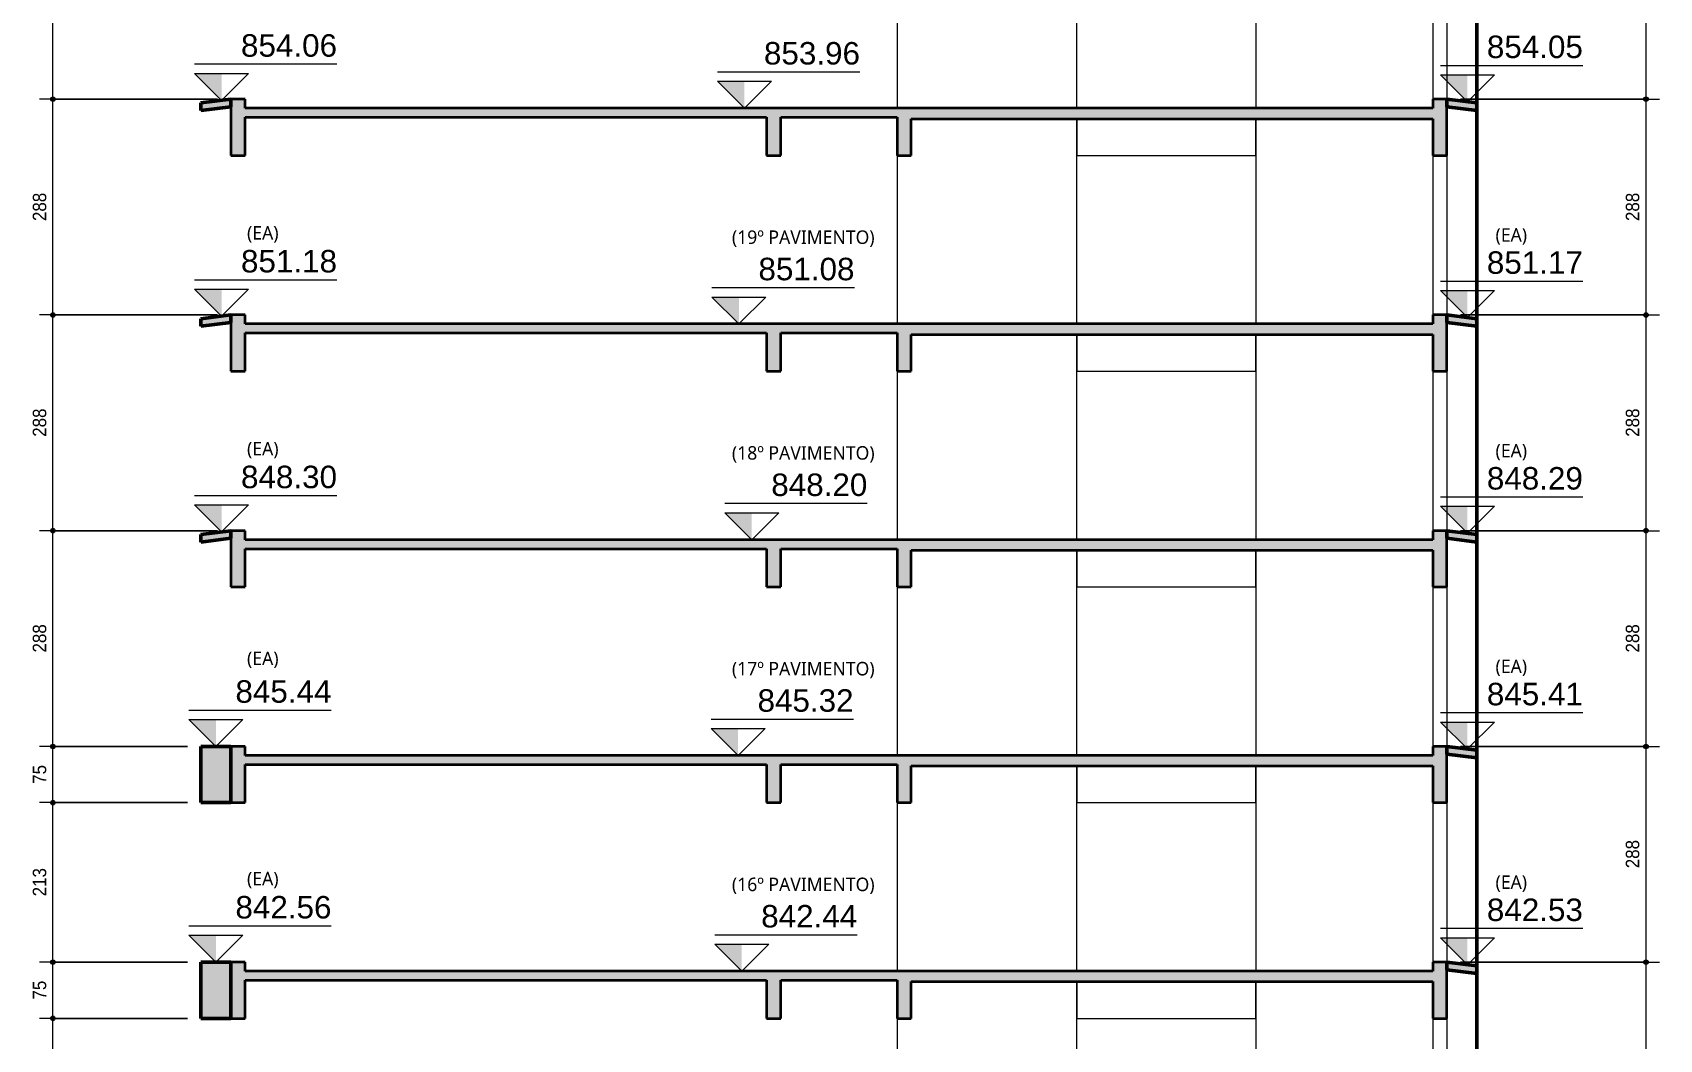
# Model space of a CAD drawing. Header units: centimetres. Extents: x -2102 to 22188, y -1637 to 88376.
# Drawn here: x 8400 to 10571, y 84153 to 85497 of the extents above; entities that cross this region are included whole.
import ezdxf

# ---------------------------------------------------------------- set-up
doc = ezdxf.new("R2010")
doc.units = ezdxf.units.CM
for name, color, linetype, lineweight in [('A-ANNO-DIMS', 7, 'Continuous', 9), ('A-ANNO-DIMS-120', 7, 'Continuous', 9), ('A-FLOR', 7, 'Continuous', 18), ('G-ANNO-DIMS', 7, 'Continuous', 9), ('G-ANNO-TEXT', 7, 'Continuous', 9), ('S-BEAM', 7, 'Continuous', 18), ('S-COLS', 7, 'Continuous', 18)]:
    doc.layers.add(name, color=color, linetype=linetype, lineweight=lineweight)
doc.styles.add('Arial_1', font='arial.ttf', dxfattribs={"width": 0.9, "height": 18})
doc.styles.add('Arial_2', font='arial.ttf', dxfattribs={"height": 30})
doc.styles.add('Gadugi_2', font='gadugi.ttf', dxfattribs={"height": 18})
doc.dimstyles.new('PED_1_5mm_ESQ_2', dxfattribs={"dimscale": 30.48, "dimtxt": 18.364669, "dimasz": 0.787402, "dimexe": 0.590551, "dimexo": 0.590551, "dimgap": 0.11811, "dimtad": 1, "dimdec": 1, "dimrnd": 0.5, "dimdsep": 46, "dimtxsty": 'Arial_1', "dimblk1": 'DOTSMALL', "dimblk2": 'DOTSMALL', "dimsah": 1, "dimcen": 0.09, "dimdle": 1.181102, "dimazin": 0, "dimtfac": 1, "dimtdec": 4, "dimtix": 1, "dimtmove": 0, "dimatfit": 3, "dimfxl": 1, "dimtvp": 1, "dimtolj": 1, "dimtzin": 0, "dimarcsym": 2})

# ---------------------------------------------------------------- blocks, each defined once
blk = doc.blocks.new('DIMBLOCK166-CT K 002 - CORTE B-B')
at = {"layer": 'A-ANNO-DIMS-120'}
h = blk.add_hatch(color=256, dxfattribs=at)
edge = h.paths.add_edge_path(flags=0)
edge.add_arc((10553.3, 85696), 3, 0, 360)
h = blk.add_hatch(color=256, dxfattribs=at)
edge = h.paths.add_edge_path(flags=0)
edge.add_arc((10553.3, 85408), 3, 0, 360)
for p, q in [((10305.6, 85696), (10571.3, 85696)), ((10553.3, 85696), (10305.6, 85696)), ((10553.3, 85696), (10553.3, 85408)), ((10305.6, 85408), (10571.3, 85408)), ((10553.3, 85408), (10305.6, 85408))]:
    blk.add_line(p, q, dxfattribs=at)
for centre in [(10553.3, 85696), (10553.3, 85408)]:
    blk.add_circle(centre, 3, dxfattribs=at)
at = {"layer": 'A-ANNO-DIMS-120', "color": 0, "insert": (10526.3, 85533.4), "char_height": 18, "width": 44.753, "attachment_point": 1, "rotation": 90, "line_spacing_factor": 0.941778, "style": 'Arial_1'}
blk.add_mtext('288', dxfattribs=at)
blk = doc.blocks.new('_DotSmall')
at = {"color": 0, "linetype": 'ByBlock', "const_width": 0.5}
blk.add_lwpolyline([(-0.0625, 0, 1), (0.0625, 0, 1)], format="xyb", close=True, dxfattribs=at)
blk = doc.blocks.new('DIMBLOCK167-CT K 002 - CORTE B-B')
at = {"layer": 'A-ANNO-DIMS-120'}
h = blk.add_hatch(color=256, dxfattribs=at)
edge = h.paths.add_edge_path(flags=0)
edge.add_arc((10553.3, 85408), 3, 0, 360)
h = blk.add_hatch(color=256, dxfattribs=at)
edge = h.paths.add_edge_path(flags=0)
edge.add_arc((10553.3, 85120), 3, 0, 360)
for p, q in [((10305.6, 85408), (10571.3, 85408)), ((10553.3, 85408), (10305.6, 85408)), ((10553.3, 85408), (10553.3, 85120)), ((10305.6, 85120), (10571.3, 85120)), ((10553.3, 85120), (10305.6, 85120))]:
    blk.add_line(p, q, dxfattribs=at)
for centre in [(10553.3, 85408), (10553.3, 85120)]:
    blk.add_circle(centre, 3, dxfattribs=at)
at = {"layer": 'A-ANNO-DIMS-120', "color": 0, "insert": (10526.3, 85245.4), "char_height": 18, "width": 44.753, "attachment_point": 1, "rotation": 90, "line_spacing_factor": 0.941778, "style": 'Arial_1'}
blk.add_mtext('288', dxfattribs=at)
blk = doc.blocks.new('DIMBLOCK168-CT K 002 - CORTE B-B')
at = {"layer": 'A-ANNO-DIMS-120'}
h = blk.add_hatch(color=256, dxfattribs=at)
edge = h.paths.add_edge_path(flags=0)
edge.add_arc((10553.3, 85120), 3, 0, 360)
h = blk.add_hatch(color=256, dxfattribs=at)
edge = h.paths.add_edge_path(flags=0)
edge.add_arc((10553.3, 84832), 3, 0, 360)
for p, q in [((10305.6, 85120), (10571.3, 85120)), ((10553.3, 85120), (10305.6, 85120)), ((10553.3, 85120), (10553.3, 84832)), ((10305.6, 84832), (10571.3, 84832)), ((10553.3, 84832), (10305.6, 84832))]:
    blk.add_line(p, q, dxfattribs=at)
for centre in [(10553.3, 85120), (10553.3, 84832)]:
    blk.add_circle(centre, 3, dxfattribs=at)
at = {"layer": 'A-ANNO-DIMS-120', "color": 0, "insert": (10526.3, 84957.4), "char_height": 18, "width": 44.753, "attachment_point": 1, "rotation": 90, "line_spacing_factor": 0.941778, "style": 'Arial_1'}
blk.add_mtext('288', dxfattribs=at)
blk = doc.blocks.new('DIMBLOCK169-CT K 002 - CORTE B-B')
at = {"layer": 'A-ANNO-DIMS-120'}
h = blk.add_hatch(color=256, dxfattribs=at)
edge = h.paths.add_edge_path(flags=0)
edge.add_arc((10553.3, 84832), 3, 0, 360)
h = blk.add_hatch(color=256, dxfattribs=at)
edge = h.paths.add_edge_path(flags=0)
edge.add_arc((10553.3, 84544), 3, 0, 360)
for p, q in [((10305.6, 84832), (10571.3, 84832)), ((10553.3, 84832), (10305.6, 84832)), ((10553.3, 84832), (10553.3, 84544)), ((10305.6, 84544), (10571.3, 84544)), ((10553.3, 84544), (10305.6, 84544))]:
    blk.add_line(p, q, dxfattribs=at)
for centre in [(10553.3, 84832), (10553.3, 84544)]:
    blk.add_circle(centre, 3, dxfattribs=at)
at = {"layer": 'A-ANNO-DIMS-120', "color": 0, "insert": (10526.3, 84669.4), "char_height": 18, "width": 44.753, "attachment_point": 1, "rotation": 90, "line_spacing_factor": 0.941778, "style": 'Arial_1'}
blk.add_mtext('288', dxfattribs=at)
blk = doc.blocks.new('DIMBLOCK170-CT K 002 - CORTE B-B')
at = {"layer": 'A-ANNO-DIMS-120'}
h = blk.add_hatch(color=256, dxfattribs=at)
edge = h.paths.add_edge_path(flags=0)
edge.add_arc((10553.3, 84544), 3, 0, 360)
h = blk.add_hatch(color=256, dxfattribs=at)
edge = h.paths.add_edge_path(flags=0)
edge.add_arc((10553.3, 84256), 3, 0, 360)
for p, q in [((10305.6, 84544), (10571.3, 84544)), ((10553.3, 84544), (10305.6, 84544)), ((10553.3, 84544), (10553.3, 84256)), ((10305.6, 84256), (10571.3, 84256)), ((10553.3, 84256), (10305.6, 84256))]:
    blk.add_line(p, q, dxfattribs=at)
for centre in [(10553.3, 84544), (10553.3, 84256)]:
    blk.add_circle(centre, 3, dxfattribs=at)
at = {"layer": 'A-ANNO-DIMS-120', "color": 0, "insert": (10526.3, 84381.4), "char_height": 18, "width": 44.753, "attachment_point": 1, "rotation": 90, "line_spacing_factor": 0.941778, "style": 'Arial_1'}
blk.add_mtext('288', dxfattribs=at)
blk = doc.blocks.new('DIMBLOCK171-CT K 002 - CORTE B-B')
at = {"layer": 'A-ANNO-DIMS-120'}
h = blk.add_hatch(color=256, dxfattribs=at)
edge = h.paths.add_edge_path(flags=0)
edge.add_arc((10553.3, 84256), 3, 0, 360)
h = blk.add_hatch(color=256, dxfattribs=at)
edge = h.paths.add_edge_path(flags=0)
edge.add_arc((10553.3, 83968), 3, 0, 360)
for p, q in [((10305.6, 84256), (10571.3, 84256)), ((10553.3, 84256), (10305.6, 84256)), ((10553.3, 84256), (10553.3, 83968)), ((10305.6, 83968), (10571.3, 83968)), ((10553.3, 83968), (10305.6, 83968))]:
    blk.add_line(p, q, dxfattribs=at)
for centre in [(10553.3, 84256), (10553.3, 83968)]:
    blk.add_circle(centre, 3, dxfattribs=at)
at = {"layer": 'A-ANNO-DIMS-120', "color": 0, "insert": (10526.3, 84093.4), "char_height": 18, "width": 44.753, "attachment_point": 1, "rotation": 90, "line_spacing_factor": 0.941778, "style": 'Arial_1'}
blk.add_mtext('288', dxfattribs=at)
blk = doc.blocks.new('DIMBLOCK210-CT K 002 - CORTE B-B')
at = {"layer": 'A-ANNO-DIMS-120'}
h = blk.add_hatch(color=256, dxfattribs=at)
edge = h.paths.add_edge_path(flags=0)
edge.add_arc((8427, 84181), 3, 0, 360)
h = blk.add_hatch(color=256, dxfattribs=at)
edge = h.paths.add_edge_path(flags=0)
edge.add_arc((8427, 83968), 3, 0, 360)
for p, q in [((8606.6, 84181), (8409, 84181)), ((8427, 83968), (8427, 84181)), ((8427, 84181), (8606.6, 84181)), ((8646.6, 83968), (8409, 83968)), ((8427, 83968), (8646.6, 83968))]:
    blk.add_line(p, q, dxfattribs=at)
for centre in [(8427, 84181), (8427, 83968)]:
    blk.add_circle(centre, 3, dxfattribs=at)
at = {"layer": 'A-ANNO-DIMS-120', "color": 0, "insert": (8400.1, 84055.9), "char_height": 18, "width": 44.753, "attachment_point": 1, "rotation": 90, "line_spacing_factor": 0.941778, "style": 'Arial_1'}
blk.add_mtext('213', dxfattribs=at)
blk = doc.blocks.new('DIMBLOCK211-CT K 002 - CORTE B-B')
at = {"layer": 'A-ANNO-DIMS-120'}
h = blk.add_hatch(color=256, dxfattribs=at)
edge = h.paths.add_edge_path(flags=0)
edge.add_arc((8427, 84256), 3, 0, 360)
h = blk.add_hatch(color=256, dxfattribs=at)
edge = h.paths.add_edge_path(flags=0)
edge.add_arc((8427, 84181), 3, 0, 360)
for p, q in [((8606.6, 84256), (8409, 84256)), ((8427, 84181), (8427, 84256)), ((8427, 84256), (8606.6, 84256)), ((8606.6, 84181), (8409, 84181)), ((8427, 84181), (8606.6, 84181))]:
    blk.add_line(p, q, dxfattribs=at)
for centre in [(8427, 84256), (8427, 84181)]:
    blk.add_circle(centre, 3, dxfattribs=at)
at = {"layer": 'A-ANNO-DIMS-120', "color": 0, "insert": (8400.1, 84206.1), "char_height": 18, "width": 29.836, "attachment_point": 1, "rotation": 90, "line_spacing_factor": 0.941778, "style": 'Arial_1'}
blk.add_mtext('75', dxfattribs=at)
blk = doc.blocks.new('DIMBLOCK212-CT K 002 - CORTE B-B')
at = {"layer": 'A-ANNO-DIMS-120'}
h = blk.add_hatch(color=256, dxfattribs=at)
edge = h.paths.add_edge_path(flags=0)
edge.add_arc((8427, 84469), 3, 0, 360)
h = blk.add_hatch(color=256, dxfattribs=at)
edge = h.paths.add_edge_path(flags=0)
edge.add_arc((8427, 84256), 3, 0, 360)
for p, q in [((8606.6, 84469), (8409, 84469)), ((8427, 84256), (8427, 84469)), ((8427, 84469), (8606.6, 84469)), ((8606.6, 84256), (8409, 84256)), ((8427, 84256), (8606.6, 84256))]:
    blk.add_line(p, q, dxfattribs=at)
for centre in [(8427, 84469), (8427, 84256)]:
    blk.add_circle(centre, 3, dxfattribs=at)
at = {"layer": 'A-ANNO-DIMS-120', "color": 0, "insert": (8400.1, 84343.9), "char_height": 18, "width": 44.753, "attachment_point": 1, "rotation": 90, "line_spacing_factor": 0.941778, "style": 'Arial_1'}
blk.add_mtext('213', dxfattribs=at)
blk = doc.blocks.new('DIMBLOCK213-CT K 002 - CORTE B-B')
at = {"layer": 'A-ANNO-DIMS-120'}
h = blk.add_hatch(color=256, dxfattribs=at)
edge = h.paths.add_edge_path(flags=0)
edge.add_arc((8427, 84544), 3, 0, 360)
h = blk.add_hatch(color=256, dxfattribs=at)
edge = h.paths.add_edge_path(flags=0)
edge.add_arc((8427, 84469), 3, 0, 360)
for p, q in [((8606.6, 84544), (8409, 84544)), ((8427, 84469), (8427, 84544)), ((8427, 84544), (8606.6, 84544)), ((8606.6, 84469), (8409, 84469)), ((8427, 84469), (8606.6, 84469))]:
    blk.add_line(p, q, dxfattribs=at)
for centre in [(8427, 84544), (8427, 84469)]:
    blk.add_circle(centre, 3, dxfattribs=at)
at = {"layer": 'A-ANNO-DIMS-120', "color": 0, "insert": (8400.1, 84494.1), "char_height": 18, "width": 29.836, "attachment_point": 1, "rotation": 90, "line_spacing_factor": 0.941778, "style": 'Arial_1'}
blk.add_mtext('75', dxfattribs=at)
blk = doc.blocks.new('DIMBLOCK214-CT K 002 - CORTE B-B')
at = {"layer": 'A-ANNO-DIMS-120'}
h = blk.add_hatch(color=256, dxfattribs=at)
edge = h.paths.add_edge_path(flags=0)
edge.add_arc((8427, 84832), 3, 0, 360)
h = blk.add_hatch(color=256, dxfattribs=at)
edge = h.paths.add_edge_path(flags=0)
edge.add_arc((8427, 84544), 3, 0, 360)
for p, q in [((8646.6, 84832), (8409, 84832)), ((8427, 84544), (8427, 84832)), ((8427, 84832), (8646.6, 84832)), ((8606.6, 84544), (8409, 84544)), ((8427, 84544), (8606.6, 84544))]:
    blk.add_line(p, q, dxfattribs=at)
for centre in [(8427, 84832), (8427, 84544)]:
    blk.add_circle(centre, 3, dxfattribs=at)
at = {"layer": 'A-ANNO-DIMS-120', "color": 0, "insert": (8400.1, 84669.4), "char_height": 18, "width": 44.753, "attachment_point": 1, "rotation": 90, "line_spacing_factor": 0.941778, "style": 'Arial_1'}
blk.add_mtext('288', dxfattribs=at)
blk = doc.blocks.new('DIMBLOCK215-CT K 002 - CORTE B-B')
at = {"layer": 'A-ANNO-DIMS-120'}
h = blk.add_hatch(color=256, dxfattribs=at)
edge = h.paths.add_edge_path(flags=0)
edge.add_arc((8427, 85120), 3, 0, 360)
h = blk.add_hatch(color=256, dxfattribs=at)
edge = h.paths.add_edge_path(flags=0)
edge.add_arc((8427, 84832), 3, 0, 360)
for p, q in [((8646.6, 85120), (8409, 85120)), ((8427, 84832), (8427, 85120)), ((8427, 85120), (8646.6, 85120)), ((8646.6, 84832), (8409, 84832)), ((8427, 84832), (8646.6, 84832))]:
    blk.add_line(p, q, dxfattribs=at)
for centre in [(8427, 85120), (8427, 84832)]:
    blk.add_circle(centre, 3, dxfattribs=at)
at = {"layer": 'A-ANNO-DIMS-120', "color": 0, "insert": (8400.1, 84957.4), "char_height": 18, "width": 44.753, "attachment_point": 1, "rotation": 90, "line_spacing_factor": 0.941778, "style": 'Arial_1'}
blk.add_mtext('288', dxfattribs=at)
blk = doc.blocks.new('DIMBLOCK216-CT K 002 - CORTE B-B')
at = {"layer": 'A-ANNO-DIMS-120'}
h = blk.add_hatch(color=256, dxfattribs=at)
edge = h.paths.add_edge_path(flags=0)
edge.add_arc((8427, 85408), 3, 0, 360)
h = blk.add_hatch(color=256, dxfattribs=at)
edge = h.paths.add_edge_path(flags=0)
edge.add_arc((8427, 85120), 3, 0, 360)
for p, q in [((8646.6, 85408), (8409, 85408)), ((8427, 85120), (8427, 85408)), ((8427, 85408), (8646.6, 85408)), ((8646.6, 85120), (8409, 85120)), ((8427, 85120), (8646.6, 85120))]:
    blk.add_line(p, q, dxfattribs=at)
for centre in [(8427, 85408), (8427, 85120)]:
    blk.add_circle(centre, 3, dxfattribs=at)
at = {"layer": 'A-ANNO-DIMS-120', "color": 0, "insert": (8400.1, 85245.4), "char_height": 18, "width": 44.753, "attachment_point": 1, "rotation": 90, "line_spacing_factor": 0.941778, "style": 'Arial_1'}
blk.add_mtext('288', dxfattribs=at)
blk = doc.blocks.new('DIMBLOCK217-CT K 002 - CORTE B-B')
at = {"layer": 'A-ANNO-DIMS-120'}
h = blk.add_hatch(color=256, dxfattribs=at)
edge = h.paths.add_edge_path(flags=0)
edge.add_arc((8427, 85696), 3, 0, 360)
h = blk.add_hatch(color=256, dxfattribs=at)
edge = h.paths.add_edge_path(flags=0)
edge.add_arc((8427, 85408), 3, 0, 360)
for p, q in [((8646.6, 85696), (8409, 85696)), ((8427, 85408), (8427, 85696)), ((8427, 85696), (8646.6, 85696)), ((8646.6, 85408), (8409, 85408)), ((8427, 85408), (8646.6, 85408))]:
    blk.add_line(p, q, dxfattribs=at)
for centre in [(8427, 85696), (8427, 85408)]:
    blk.add_circle(centre, 3, dxfattribs=at)
at = {"layer": 'A-ANNO-DIMS-120', "color": 0, "insert": (8400.1, 85533.4), "char_height": 18, "width": 44.753, "attachment_point": 1, "rotation": 90, "line_spacing_factor": 0.941778, "style": 'Arial_1'}
blk.add_mtext('288', dxfattribs=at)
blk = doc.blocks.new('Elevações de ponto - SIMBOLO DE NÍVEL-CORTE-2219088-CT K 002 - CORTE B-B')
at = {"layer": 'G-ANNO-DIMS'}
blk.add_hatch(color=256, dxfattribs=at).paths.add_polyline_path([(-908.7, 80012), (-908.7, 79976), (-944.7, 80012)], flags=0)
for p, q in [((-754.7, 80024.2), (-944.7, 80024.2)), ((-908.7, 79976), (-944.7, 80012)), ((-944.7, 80012), (-872.7, 80012)), ((-872.7, 80012), (-908.7, 79976))]:
    blk.add_line(p, q, dxfattribs=at)

msp = doc.modelspace()

# ---------------------------------------------------------------- hatches: boundary and pattern name
at = {"layer": 'A-FLOR', "true_color": 0xa6a6a6}
for points in [[(8624.58, 85392.92), (8664.58, 85397.92), (8664.58, 85408), (8624.58, 85403), (8624.58, 85396)], [(10327.64, 85392.92), (10327.64, 85403), (10287.64, 85408), (10287.64, 85397.92), (10303.03, 85396)], [(9379.64, 85384), (9379.64, 85396), (8683.58, 85396), (8683.58, 85384)], [(9553.64, 85384), (9553.64, 85396), (9398.64, 85396), (9398.64, 85384), (9540.84, 85384)], [(10171.2, 85382), (10268.64, 85382), (10268.64, 85396), (9572.64, 85396), (9572.64, 85382), (10032.64, 85382)], [(8624.58, 85104.92), (8664.58, 85109.92), (8664.58, 85120), (8624.58, 85115), (8624.58, 85108)], [(9379.64, 85096), (9379.64, 85108), (8683.58, 85108), (8683.58, 85096)], [(9530.95, 85096), (9553.64, 85096), (9553.64, 85108), (9398.64, 85108), (9398.64, 85096)], [(10171.2, 85094), (10268.64, 85094), (10268.64, 85108), (9572.64, 85108), (9572.64, 85094), (10032.64, 85094)], [(10327.64, 85104.92), (10327.64, 85115), (10287.64, 85120), (10287.64, 85109.92), (10303.03, 85108)], [(8624.58, 84816.92), (8664.58, 84821.92), (8664.58, 84832), (8624.58, 84827)], [(9379.64, 84808), (9379.64, 84820), (8683.58, 84820), (8683.58, 84808)], [(9398.64, 84808), (9553.64, 84808), (9553.64, 84820), (9398.64, 84820)], [(10268.64, 84806), (10268.64, 84820), (9572.64, 84820), (9572.64, 84806), (10171.2, 84806)], [(10327.64, 84816.92), (10327.64, 84827), (10287.64, 84832), (10287.64, 84821.92), (10303.03, 84820)], [(10327.64, 84528.92), (10327.64, 84539), (10287.64, 84544), (10287.64, 84533.92), (10303.03, 84532)], [(9379.64, 84520), (9379.64, 84532), (8683.58, 84532), (8683.58, 84520)], [(9553.64, 84520), (9553.64, 84532), (9398.64, 84532), (9398.64, 84520), (9540.84, 84520)], [(9981.25, 84518), (10268.64, 84518), (10268.64, 84532), (9572.64, 84532), (9572.64, 84518), (9845.91, 84518)], [(10327.64, 84240.92), (10327.64, 84251), (10287.64, 84256), (10287.64, 84245.92), (10303.03, 84244)], [(9379.64, 84232), (9379.64, 84244), (8683.58, 84244), (8683.58, 84232)], [(9398.64, 84232), (9553.64, 84232), (9553.64, 84244), (9398.64, 84244)], [(10171.2, 84230), (10268.64, 84230), (10268.64, 84244), (9572.64, 84244), (9572.64, 84230), (10032.64, 84230)]]:
    msp.add_hatch(color=253, dxfattribs=at).paths.add_polyline_path(points, flags=0)
at = {"layer": 'S-BEAM', "true_color": 0xa6a6a6}
for points in [[(8664.58, 85333), (8683.58, 85333), (8683.58, 85408), (8664.58, 85408), (8664.58, 85384)], [(10287.64, 85333), (10287.64, 85408), (10268.64, 85408), (10268.64, 85333)], [(9379.64, 85333), (9398.64, 85333), (9398.64, 85396), (9379.64, 85396), (9379.64, 85384)], [(9572.64, 85333), (9572.64, 85396), (9553.64, 85396), (9553.64, 85333)], [(8664.58, 85045), (8683.58, 85045), (8683.58, 85120), (8664.58, 85120), (8664.58, 85096)], [(9398.64, 85045), (9398.64, 85108), (9379.64, 85108), (9379.64, 85045)], [(9553.64, 85045), (9572.64, 85045), (9572.64, 85108), (9553.64, 85108), (9553.64, 85094)], [(10268.64, 85045), (10287.64, 85045), (10287.64, 85120), (10268.64, 85120), (10268.64, 85094)], [(8664.58, 84757), (8683.58, 84757), (8683.58, 84832), (8664.58, 84832), (8664.58, 84821.92)], [(9398.64, 84757), (9398.64, 84820), (9379.64, 84820), (9379.64, 84757)], [(9572.64, 84757), (9572.64, 84820), (9553.64, 84820), (9553.64, 84757)], [(10287.64, 84757), (10287.64, 84832), (10268.64, 84832), (10268.64, 84757)], [(8664.58, 84469), (8664.58, 84544), (8624.58, 84544), (8624.58, 84469)], [(8683.58, 84469), (8683.58, 84544), (8664.58, 84544), (8664.58, 84469)], [(10268.64, 84469), (10287.64, 84469), (10287.64, 84544), (10268.64, 84544), (10268.64, 84518)], [(9398.64, 84469), (9398.64, 84532), (9379.64, 84532), (9379.64, 84469)], [(9553.64, 84469), (9572.64, 84469), (9572.64, 84532), (9553.64, 84532), (9553.64, 84518)], [(8664.58, 84181), (8664.58, 84256), (8624.58, 84256), (8624.58, 84181)], [(8664.58, 84181), (8683.58, 84181), (8683.58, 84256), (8664.58, 84256)], [(10287.64, 84181), (10287.64, 84256), (10268.64, 84256), (10268.64, 84181)], [(9398.64, 84181), (9398.64, 84244), (9379.64, 84244), (9379.64, 84181)], [(9572.64, 84181), (9572.64, 84244), (9553.64, 84244), (9553.64, 84181)]]:
    msp.add_hatch(color=253, dxfattribs=at).paths.add_polyline_path(points, flags=0)

# ---------------------------------------------------------------- linework, layer by layer
at = {"layer": 'A-FLOR', "color": 190, "lineweight": 50, "true_color": 0x8000ff}
for p, q in [((8664.58, 85408), (8624.58, 85403)), ((8664.58, 85397.92), (8664.58, 85408)), ((10327.64, 85403), (10287.64, 85408)), ((10287.64, 85408), (10287.64, 85397.92)), ((8624.58, 85403), (8624.58, 85392.92)), ((8624.58, 85392.92), (8664.58, 85397.92)), ((10287.64, 85397.92), (10327.64, 85392.92)), ((10327.64, 85392.92), (10327.64, 85403)), ((8664.58, 85120), (8624.58, 85115)), ((8624.58, 85115), (8624.58, 85104.92)), ((8624.58, 85104.92), (8664.58, 85109.92)), ((8664.58, 85109.92), (8664.58, 85120)), ((10327.64, 85115), (10287.64, 85120)), ((10287.64, 85120), (10287.64, 85109.92)), ((10287.64, 85109.92), (10327.64, 85104.92)), ((10327.64, 85104.92), (10327.64, 85115)), ((8664.58, 84832), (8624.58, 84827)), ((8624.58, 84827), (8624.58, 84816.92)), ((8624.58, 84816.92), (8664.58, 84821.92)), ((8664.58, 84821.92), (8664.58, 84832)), ((10327.64, 84827), (10287.64, 84832)), ((10287.64, 84832), (10287.64, 84821.92)), ((10287.64, 84821.92), (10327.64, 84816.92)), ((10327.64, 84816.92), (10327.64, 84827)), ((10327.64, 84539), (10287.64, 84544)), ((10287.64, 84544), (10287.64, 84533.92)), ((10327.64, 84528.92), (10327.64, 84539)), ((10287.64, 84533.92), (10327.64, 84528.92)), ((10327.64, 84251), (10287.64, 84256)), ((10287.64, 84256), (10287.64, 84245.92)), ((10287.64, 84245.92), (10327.64, 84240.92)), ((10327.64, 84240.92), (10327.64, 84251))]:
    msp.add_line(p, q, dxfattribs=at)
at = {"layer": 'A-FLOR', "lineweight": 35}
for p, q in [((9379.64, 85396), (8683.58, 85396)), ((8683.58, 85384), (9379.64, 85384)), ((9553.64, 85396), (9398.64, 85396)), ((9398.64, 85384), (9553.64, 85384)), ((10268.64, 85396), (9572.64, 85396)), ((9572.64, 85382), (10268.64, 85382)), ((9379.64, 85108), (8683.58, 85108)), ((9553.64, 85108), (9398.64, 85108)), ((10268.64, 85108), (9572.64, 85108)), ((8683.58, 85096), (9379.64, 85096)), ((9398.64, 85096), (9553.64, 85096)), ((9572.64, 85094), (10268.64, 85094)), ((9379.64, 84820), (8683.58, 84820)), ((9553.64, 84820), (9398.64, 84820)), ((10268.64, 84820), (9572.64, 84820)), ((8683.58, 84808), (9379.64, 84808)), ((9398.64, 84808), (9553.64, 84808)), ((9572.64, 84806), (10268.64, 84806)), ((9379.64, 84532), (8683.58, 84532)), ((8683.58, 84520), (9379.64, 84520)), ((9553.64, 84532), (9398.64, 84532)), ((9398.64, 84520), (9553.64, 84520)), ((10268.64, 84532), (9572.64, 84532)), ((9572.64, 84518), (10268.64, 84518)), ((9379.64, 84244), (8683.58, 84244)), ((8683.58, 84232), (9379.64, 84232)), ((9553.64, 84244), (9398.64, 84244)), ((9398.64, 84232), (9553.64, 84232)), ((10268.64, 84244), (9572.64, 84244)), ((9572.64, 84230), (10268.64, 84230))]:
    msp.add_line(p, q, dxfattribs=at)
at = {"layer": 'S-BEAM', "lineweight": 35}
for p, q in [((8683.58, 85408), (8664.58, 85408)), ((8683.58, 85396), (8683.58, 85408)), ((10287.64, 85408), (10268.64, 85408)), ((10268.64, 85408), (10268.64, 85396)), ((8664.58, 85397.92), (8664.58, 85333)), ((8683.58, 85333), (8683.58, 85384)), ((9398.64, 85396), (9379.64, 85396)), ((9379.64, 85384), (9379.64, 85333)), ((9398.64, 85333), (9398.64, 85384)), ((9572.64, 85396), (9553.64, 85396)), ((9553.64, 85384), (9553.64, 85333)), ((10287.64, 85333), (10287.64, 85397.92)), ((9572.64, 85333), (9572.64, 85382)), ((10268.64, 85382), (10268.64, 85333)), ((8664.58, 85333), (8683.58, 85333)), ((9379.64, 85333), (9398.64, 85333)), ((9553.64, 85333), (9572.64, 85333)), ((10268.64, 85333), (10287.64, 85333)), ((8683.58, 85120), (8664.58, 85120)), ((8664.58, 85109.92), (8664.58, 85045)), ((8683.58, 85108), (8683.58, 85120)), ((9398.64, 85108), (9379.64, 85108)), ((9572.64, 85108), (9553.64, 85108)), ((10287.64, 85120), (10268.64, 85120)), ((10268.64, 85120), (10268.64, 85108)), ((10287.64, 85045), (10287.64, 85109.92)), ((8683.58, 85045), (8683.58, 85096)), ((9379.64, 85096), (9379.64, 85045)), ((9398.64, 85045), (9398.64, 85096)), ((9553.64, 85096), (9553.64, 85045)), ((9572.64, 85045), (9572.64, 85094)), ((10268.64, 85094), (10268.64, 85045)), ((8664.58, 85045), (8683.58, 85045)), ((9379.64, 85045), (9398.64, 85045)), ((9553.64, 85045), (9572.64, 85045)), ((10268.64, 85045), (10287.64, 85045)), ((8683.58, 84832), (8664.58, 84832)), ((8664.58, 84821.92), (8664.58, 84757)), ((8683.58, 84820), (8683.58, 84832)), ((9398.64, 84820), (9379.64, 84820)), ((9572.64, 84820), (9553.64, 84820)), ((10287.64, 84832), (10268.64, 84832)), ((10268.64, 84832), (10268.64, 84820)), ((10287.64, 84757), (10287.64, 84821.92)), ((8683.58, 84757), (8683.58, 84808)), ((9379.64, 84808), (9379.64, 84757)), ((9398.64, 84757), (9398.64, 84808)), ((9553.64, 84808), (9553.64, 84757)), ((9572.64, 84757), (9572.64, 84806)), ((10268.64, 84806), (10268.64, 84757)), ((8664.58, 84757), (8683.58, 84757)), ((9379.64, 84757), (9398.64, 84757)), ((9553.64, 84757), (9572.64, 84757)), ((10268.64, 84757), (10287.64, 84757)), ((8683.58, 84544), (8664.58, 84544)), ((8683.58, 84532), (8683.58, 84544)), ((10287.64, 84544), (10268.64, 84544)), ((10268.64, 84544), (10268.64, 84532)), ((8683.58, 84469), (8683.58, 84520)), ((9398.64, 84532), (9379.64, 84532)), ((9379.64, 84520), (9379.64, 84469)), ((9398.64, 84469), (9398.64, 84520)), ((9572.64, 84532), (9553.64, 84532)), ((9553.64, 84520), (9553.64, 84469)), ((9572.64, 84469), (9572.64, 84518)), ((10268.64, 84518), (10268.64, 84469)), ((10287.64, 84469), (10287.64, 84533.92)), ((8664.58, 84469), (8683.58, 84469)), ((9379.64, 84469), (9398.64, 84469)), ((9553.64, 84469), (9572.64, 84469)), ((10268.64, 84469), (10287.64, 84469)), ((8683.58, 84256), (8664.58, 84256)), ((8683.58, 84244), (8683.58, 84256)), ((10287.64, 84256), (10268.64, 84256)), ((10268.64, 84256), (10268.64, 84244)), ((8683.58, 84181), (8683.58, 84232)), ((9398.64, 84244), (9379.64, 84244)), ((9379.64, 84232), (9379.64, 84181)), ((9398.64, 84181), (9398.64, 84232)), ((9572.64, 84244), (9553.64, 84244)), ((9553.64, 84232), (9553.64, 84181)), ((10287.64, 84181), (10287.64, 84245.92)), ((9572.64, 84181), (9572.64, 84230)), ((10268.64, 84230), (10268.64, 84181)), ((8664.58, 84181), (8683.58, 84181)), ((9379.64, 84181), (9398.64, 84181)), ((9553.64, 84181), (9572.64, 84181)), ((10268.64, 84181), (10287.64, 84181))]:
    msp.add_line(p, q, dxfattribs=at)
at = {"layer": 'S-BEAM'}
for p, q in [((8664.58, 85408), (8664.58, 85397.92)), ((10287.64, 85397.92), (10287.64, 85408)), ((9793.64, 85382), (9793.64, 85333)), ((10032.64, 85333), (10032.64, 85382)), ((9793.64, 85333), (10032.64, 85333)), ((8664.58, 85120), (8664.58, 85109.92)), ((10287.64, 85109.92), (10287.64, 85120)), ((9793.64, 85094), (9793.64, 85045)), ((10032.64, 85045), (10032.64, 85094)), ((9793.64, 85045), (10032.64, 85045)), ((8664.58, 84832), (8664.58, 84821.92)), ((10287.64, 84821.92), (10287.64, 84832)), ((9793.64, 84806), (9793.64, 84757)), ((10032.64, 84757), (10032.64, 84806)), ((9793.64, 84757), (10032.64, 84757)), ((8664.58, 84544), (8664.58, 84469)), ((10287.64, 84533.92), (10287.64, 84544)), ((9793.64, 84518), (9793.64, 84469)), ((10032.64, 84469), (10032.64, 84518)), ((9793.64, 84469), (10032.64, 84469)), ((8664.58, 84256), (8664.58, 84181)), ((10287.64, 84245.92), (10287.64, 84256)), ((9793.64, 84230), (9793.64, 84181)), ((10032.64, 84181), (10032.64, 84230)), ((9793.64, 84181), (10032.64, 84181))]:
    msp.add_line(p, q, dxfattribs=at)
at = {"layer": 'S-BEAM', "color": 190, "lineweight": 50, "true_color": 0x8000ff}
for p, q in [((8664.58, 84544), (8624.58, 84544)), ((8624.58, 84544), (8624.58, 84469)), ((8664.58, 84469), (8664.58, 84544)), ((8624.58, 84469), (8664.58, 84469)), ((8664.58, 84256), (8624.58, 84256)), ((8624.58, 84256), (8624.58, 84181)), ((8664.58, 84181), (8664.58, 84256)), ((8624.58, 84181), (8664.58, 84181))]:
    msp.add_line(p, q, dxfattribs=at)
at = {"layer": 'S-COLS', "color": 190, "lineweight": 50, "true_color": 0x8000ff}
for p, q in [((10327.64, 85403), (10327.64, 85680.92)), ((10327.64, 85115), (10327.64, 85392.92)), ((10327.64, 84827), (10327.64, 85104.92)), ((10327.64, 84539), (10327.64, 84816.92)), ((10327.64, 84251), (10327.64, 84528.92)), ((10327.64, 83963), (10327.64, 84240.92))]:
    msp.add_line(p, q, dxfattribs=at)
at = {"layer": 'S-COLS'}
for p, q in [((9553.64, 85621), (9553.64, 85396)), ((9793.64, 85396), (9793.64, 85621)), ((10032.64, 85621), (10032.64, 85396)), ((10268.64, 85621), (10268.64, 85408)), ((10287.64, 85621), (10287.64, 85408)), ((9793.64, 85333), (9793.64, 85382)), ((10032.64, 85382), (10032.64, 85333)), ((9553.64, 85333), (9553.64, 85108)), ((9793.64, 85108), (9793.64, 85333)), ((10032.64, 85333), (10032.64, 85108)), ((10268.64, 85333), (10268.64, 85120)), ((10287.64, 85333), (10287.64, 85120)), ((9793.64, 85045), (9793.64, 85094)), ((10032.64, 85094), (10032.64, 85045)), ((9553.64, 85045), (9553.64, 84820)), ((9793.64, 84820), (9793.64, 85045)), ((10032.64, 85045), (10032.64, 84820)), ((10268.64, 85045), (10268.64, 84832)), ((10287.64, 85045), (10287.64, 84832)), ((9793.64, 84757), (9793.64, 84806)), ((10032.64, 84806), (10032.64, 84757)), ((9553.64, 84757), (9553.64, 84532)), ((9793.64, 84532), (9793.64, 84757)), ((10032.64, 84757), (10032.64, 84532)), ((10268.64, 84757), (10268.64, 84544)), ((10287.64, 84757), (10287.64, 84544)), ((9793.64, 84469), (9793.64, 84518)), ((10032.64, 84518), (10032.64, 84469)), ((9553.64, 84469), (9553.64, 84244)), ((9793.64, 84244), (9793.64, 84469)), ((10032.64, 84469), (10032.64, 84244)), ((10268.64, 84469), (10268.64, 84256)), ((10287.64, 84469), (10287.64, 84256)), ((9793.64, 84181), (9793.64, 84230)), ((10032.64, 84230), (10032.64, 84181)), ((9553.64, 84181), (9553.64, 83956)), ((9793.64, 83956), (9793.64, 84181)), ((10032.64, 84181), (10032.64, 83956)), ((10268.64, 84181), (10268.64, 83968)), ((10287.64, 84181), (10287.64, 83968))]:
    msp.add_line(p, q, dxfattribs=at)

# ---------------------------------------------------------------- block references
at = {"layer": 'G-ANNO-DIMS'}
for p in [(9560.73, 5430.43), (11223.59, 5428.6), (10258.72, 5420), (9560.73, 5142.43), (10251.38, 5132), (11223.59, 5140.6), (9560.73, 4854.43), (10268.51, 4844), (11223.59, 4852.6), (9553.29, 4568), (10250.15, 4556), (11223.59, 4564.6), (9553.29, 4280), (11223.59, 4276.6), (10255.05, 4268)]:
    msp.add_blockref('Elevações de ponto - SIMBOLO DE NÍVEL-CORTE-2219088-CT K 002 - CORTE B-B', p, dxfattribs=at)

# ---------------------------------------------------------------- texts
at = {"layer": 'G-ANNO-DIMS', "char_height": 30, "width": 153.5274, "attachment_point": 1, "line_spacing_factor": 0.941778, "style": 'Arial_2'}
for s, insert in [('854.06', (8678.04, 85494.79)), ('854.05', (10340.91, 85492.96)), ('853.96', (9376.03, 85484.36)), ('851.18', (8678.04, 85206.79)), ('851.08', (9368.69, 85196.36)), ('851.17', (10340.91, 85204.96)), ('848.30', (8678.04, 84918.79)), ('848.20', (9385.82, 84908.36)), ('848.29', (10340.91, 84916.96)), ('845.44', (8670.61, 84632.36)), ('845.41', (10340.91, 84628.96)), ('845.32', (9367.47, 84620.36)), ('842.56', (8670.61, 84344.36)), ('842.53', (10340.91, 84340.96)), ('842.44', (9372.36, 84332.36))]:
    msp.add_mtext(s, dxfattribs=dict(at, insert=insert))
at = {"layer": 'G-ANNO-TEXT', "char_height": 18, "attachment_point": 1, "style": 'Gadugi_2'}
for s, insert, width in [('(EA)', (8686.1, 85238.57), 54.8354), ('(19º PAVIMENTO)', (9333.27, 85232.87), 245.3164), ('(EA)', (10352.48, 85235.88), 54.8354), ('(EA)', (8686.1, 84950.57), 54.8354), ('(EA)', (10352.48, 84947.88), 54.8354), ('(18º PAVIMENTO)', (9333.27, 84944.87), 245.3164), ('(EA)', (8686.1, 84670.57), 54.8354), ('(17º PAVIMENTO)', (9333.27, 84656.87), 245.3164), ('(EA)', (10352.48, 84659.88), 54.8354), ('(EA)', (8686.1, 84376.57), 54.8354), ('(16º PAVIMENTO)', (9333.27, 84368.87), 245.3164), ('(EA)', (10352.48, 84371.88), 54.8354)]:
    msp.add_mtext(s, dxfattribs=dict(at, insert=insert, width=width))

# ---------------------------------------------------------------- dimensions: what is measured, and where the dimension line sits
at = {"layer": 'A-ANNO-DIMS'}
for base, p1, p2, override, picture, middle in [((8427.05, 85696), (8664.58, 85408), (8664.58, 85696), {"dimpost": '<>', "dimfxl": 288}, 'DIMBLOCK217-CT K 002 - CORTE B-B', (8414.26, 85552)), ((10553.28, 85408), (10287.64, 85696), (10287.64, 85408), {"dimpost": '<>', "dimfxl": 288}, 'DIMBLOCK166-CT K 002 - CORTE B-B', (10540.49, 85552)), ((8427.05, 85408), (8664.58, 85120), (8664.58, 85408), {"dimpost": '<>', "dimfxl": 288}, 'DIMBLOCK216-CT K 002 - CORTE B-B', (8414.26, 85264)), ((10553.28, 85120), (10287.64, 85408), (10287.64, 85120), {"dimpost": '<>', "dimfxl": 288}, 'DIMBLOCK167-CT K 002 - CORTE B-B', (10540.49, 85264)), ((8427.05, 85120), (8664.58, 84832), (8664.58, 85120), {"dimpost": '<>', "dimfxl": 288}, 'DIMBLOCK215-CT K 002 - CORTE B-B', (8414.26, 84976)), ((10553.28, 84832), (10287.64, 85120), (10287.64, 84832), {"dimpost": '<>', "dimfxl": 288}, 'DIMBLOCK168-CT K 002 - CORTE B-B', (10540.49, 84976)), ((8427.05, 84832), (8624.58, 84544), (8664.58, 84832), {"dimpost": '<>', "dimfxl": 290.76451}, 'DIMBLOCK214-CT K 002 - CORTE B-B', (8414.26, 84688)), ((10553.28, 84544), (10287.64, 84832), (10287.64, 84544), {"dimpost": '<>', "dimfxl": 288}, 'DIMBLOCK169-CT K 002 - CORTE B-B', (10540.49, 84688)), ((8427.05, 84544), (8624.58, 84469), (8624.58, 84544), {"dimpost": '<>', "dimfxl": 75}, 'DIMBLOCK213-CT K 002 - CORTE B-B', (8414.29, 84506.5)), ((10553.28, 84256), (10287.64, 84544), (10287.64, 84256), {"dimpost": '<>', "dimfxl": 288}, 'DIMBLOCK170-CT K 002 - CORTE B-B', (10540.49, 84400)), ((8427.05, 84469), (8624.58, 84256), (8624.58, 84469), {"dimpost": '<>', "dimfxl": 213}, 'DIMBLOCK212-CT K 002 - CORTE B-B', (8414.25, 84362.5)), ((8427.05, 84256), (8624.58, 84181), (8624.58, 84256), {"dimpost": '<>', "dimfxl": 75}, 'DIMBLOCK211-CT K 002 - CORTE B-B', (8414.29, 84218.5)), ((10553.28, 83968), (10287.64, 84256), (10287.64, 83968), {"dimpost": '<>', "dimfxl": 288}, 'DIMBLOCK171-CT K 002 - CORTE B-B', (10540.49, 84112)), ((8427.05, 84181), (8664.58, 83968), (8624.58, 84181), {"dimpost": '<>', "dimfxl": 216.723326}, 'DIMBLOCK210-CT K 002 - CORTE B-B', (8414.25, 84074.5))]:
    dim = msp.add_linear_dim(base=base, p1=p1, p2=p2, angle=90, dimstyle='PED_1_5mm_ESQ_2', override=override, dxfattribs=at)
    dim.commit()
    dim.dimension.update_dxf_attribs({"geometry": picture, "text_midpoint": middle})

doc.saveas('drawing.dxf')
